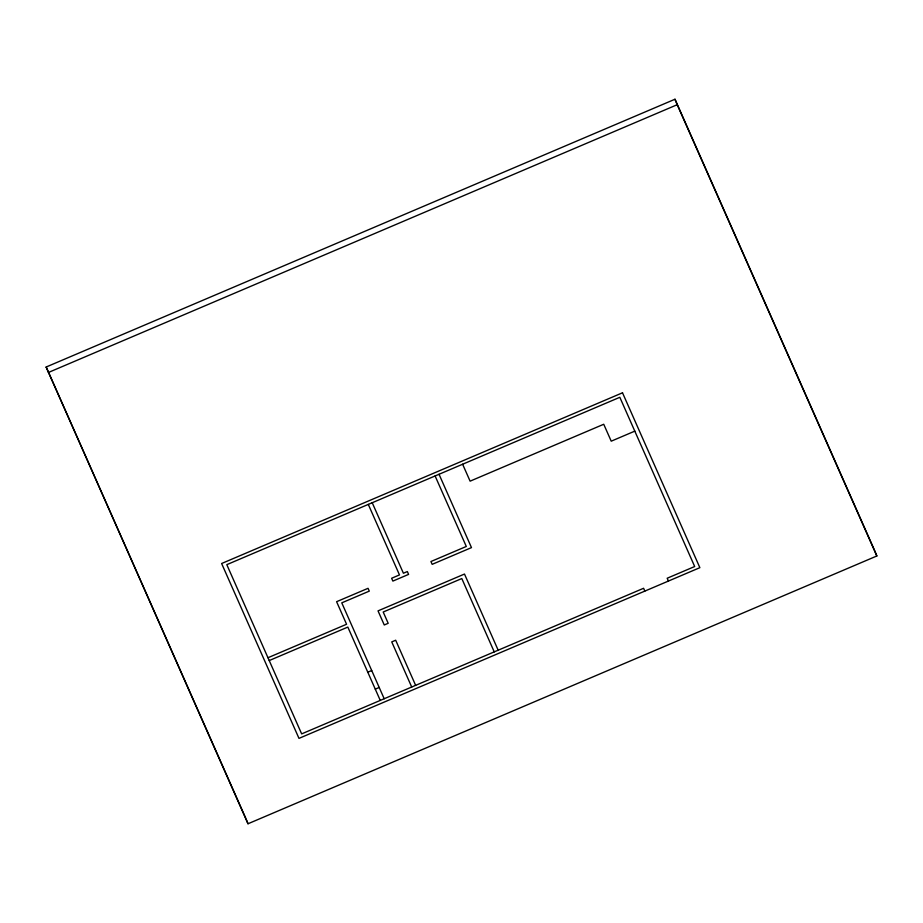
<?xml version="1.0" encoding="UTF-8"?>
<svg xmlns="http://www.w3.org/2000/svg" width="923" height="923" viewBox="0 0 923 923"><rect width="100%" height="100%" fill="white"/><g stroke="black" fill="none" stroke-linecap="round" stroke-linejoin="round"><path stroke-width="1.38" d="M46.15 367.019L674.99 99.234L874.612 550.512L876.85 555.981L248.01 823.766L46.15 367.019L245.772 818.297M48.388 372.488L677.228 104.703L674.99 99.234M634.805 431.133L611.222 441.182L603.734 424.257L470.107 481.16L462.619 464.234M267.97 657.73L346.575 624.26L336.595 601.692L368.046 588.309L369.292 591.124L341.775 602.846L384.199 698.746M269.228 660.556L347.833 627.086L380.264 700.419M367.792 672.209L371.715 670.536M375.28 689.135L379.203 687.462M677.228 104.703L876.85 555.981M668.425 581.063L667.179 578.236L694.684 566.526L619.829 397.294L226.804 564.657L301.659 733.889L643.596 588.274L644.842 591.101M439.036 474.284L471.48 547.616L432.172 564.345L430.926 561.53L466.3 546.462L435.102 475.956M498.178 650.207L464.488 574.048L378.026 610.876L384.256 624.975L388.191 623.302L383.195 612.018L461.8 578.548L494.243 651.88M372.223 502.735L403.409 573.241L407.343 571.568L408.589 574.394L392.875 581.086L391.617 578.271L399.486 574.914L368.289 504.408M415.638 685.351L395.679 640.227L391.744 641.9L411.704 687.024M246.222 819.393L248.01 823.766M622.506 392.794L221.624 563.515L298.983 738.377L699.865 567.668L622.506 392.794"/></g></svg>
